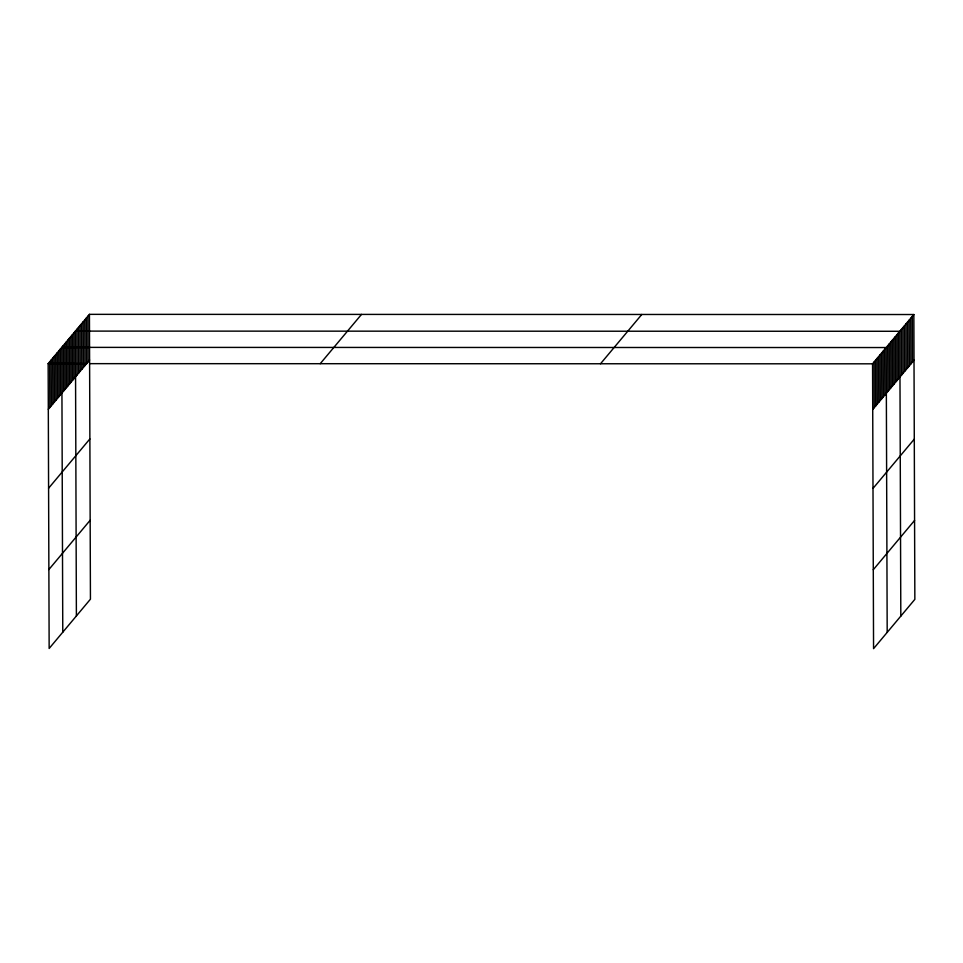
<?xml version="1.0" encoding="UTF-8"?>
<svg xmlns="http://www.w3.org/2000/svg" width="963" height="963" viewBox="0 0 963 963"><rect width="100%" height="100%" fill="white"/><g stroke="black" fill="none" stroke-linecap="round" stroke-linejoin="round"><path stroke-width="1.44" d="M89.439 314.347L90.438 599.179L49.149 648.472L48.15 363.641L89.439 314.347L913.851 314.528L914.85 599.359L873.561 648.653L872.562 363.821L913.851 314.528M48.306 409.311L89.595 360.018M48.583 488.229L89.872 438.947M48.872 569.554L90.161 520.261M320.21 363.701L361.498 314.407M600.515 363.761L641.803 314.468M872.731 409.492L914.019 360.198M872.996 488.41L914.296 439.116M873.285 569.723L914.573 520.429M48.15 363.641L86.814 363.653M89.679 363.653L872.562 363.821M912.298 316.394L912.455 362.052M910.733 318.247L910.89 363.918M909.18 320.113L909.337 365.784M907.615 321.979L907.772 367.637M906.063 323.833L906.219 369.503M904.498 325.699L904.654 371.369M902.933 327.564L903.101 373.235M901.38 329.418L901.537 375.089M900.814 616.115L899.815 331.284L75.403 331.103L76.39 615.935M898.298 333.09L898.467 378.76M896.794 334.895L896.95 380.566M895.277 336.713L895.434 382.371M893.76 338.519L893.917 384.189M892.244 340.324L892.412 385.994M890.739 342.13L890.895 387.8M889.222 343.935L889.379 389.606M887.705 345.741L887.862 391.411M887.188 632.378L886.189 347.547L61.776 347.378L62.776 632.21M884.672 349.364L884.841 395.023M883.167 351.17L883.324 396.84M881.651 352.976L881.807 398.646M880.134 354.781L880.29 400.452M878.617 356.587L878.786 402.257M877.112 358.392L877.269 404.063M875.596 360.21L875.752 405.868M874.079 362.016L874.235 407.674M87.874 316.213L88.042 361.883M86.321 318.079L86.477 363.737M84.756 319.933L84.925 365.603M83.203 321.798L83.36 367.469M81.638 323.664L81.795 369.323M80.085 325.518L80.242 371.188M78.521 327.384L78.677 373.054M76.956 329.25L77.124 374.92M73.886 332.921L74.043 378.579M72.369 334.727L72.538 380.397M70.865 336.532L71.021 382.203M69.348 338.338L69.505 384.008M67.831 340.144L67.988 385.814M66.315 341.949L66.471 387.62M64.798 343.755L64.966 389.425M63.293 345.573L63.45 391.231M60.26 349.184L60.416 394.854M58.743 350.989L58.912 396.66M57.238 352.795L57.395 398.465M55.722 354.601L55.878 400.271M54.205 356.418L54.361 402.077M52.688 358.224L52.857 403.882M51.183 360.03L51.34 405.7M49.667 361.835L49.823 407.505"/></g></svg>
